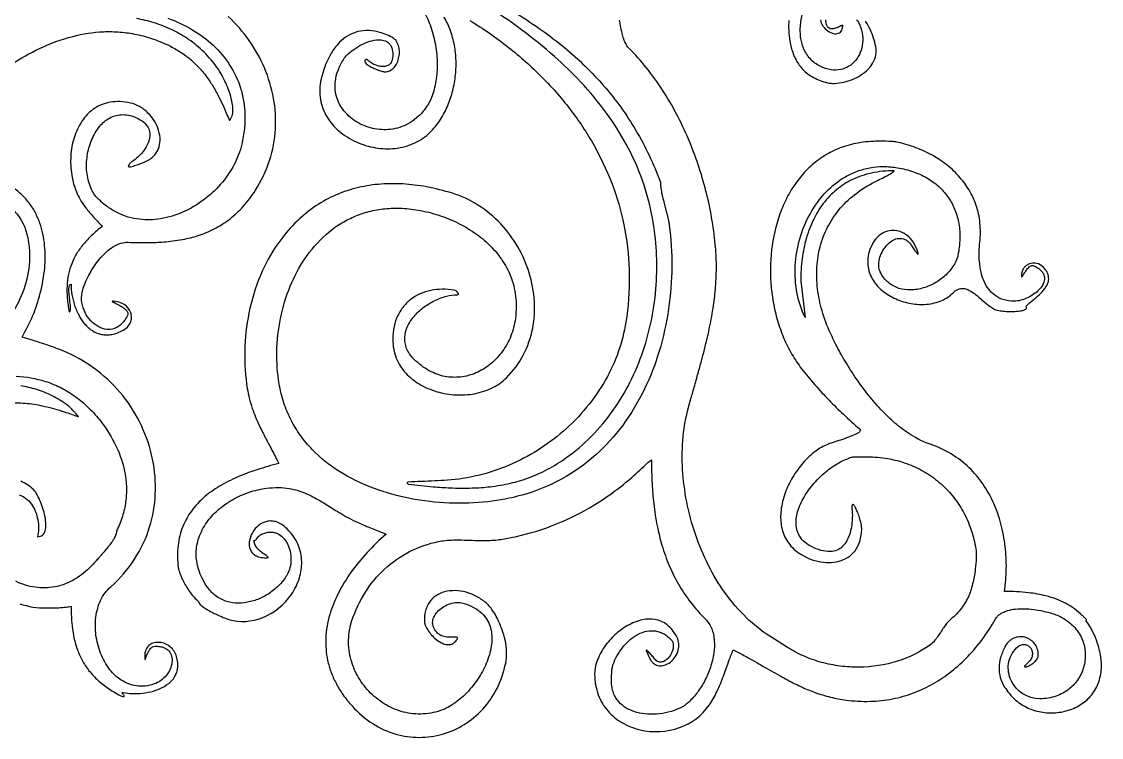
# Model space of a CAD drawing. Header units: metres. Extents: x 423 to 488, y 56 to 176.
# Drawn here: x 455.78 to 488.45, y 56.49 to 78.13 of the extents above; entities that cross this region are included whole.
import ezdxf

# ---------------------------------------------------------------- set-up
doc = ezdxf.new("R2010")
doc.units = ezdxf.units.M

msp = doc.modelspace()

# ---------------------------------------------------------------- linework, layer by layer
for points in [[(467.918209, 78.487494, -0.047403), (468.135723, 78.035462, -0.041466), (468.289083, 77.483203, -0.038933), (468.350706, 76.926061, -0.041976), (468.323898, 76.406724, -0.052873), (468.195758, 75.885636, -0.068476), (468.002774, 75.518104, -0.048068), (467.78637, 75.269525, -0.051611), (467.542907, 75.082402, -0.049036), (467.286571, 74.957258, -0.048577), (467.008244, 74.883486, -0.086421), (466.469214, 74.889088, -0.084404), (465.951145, 75.078913, -0.091802), (465.530845, 75.434883, -0.103305), (465.304708, 75.870194, -0.058609), (465.262875, 76.135923, -0.056106), (465.283372, 76.416096, -0.054519), (465.37168, 76.707702, -0.046288), (465.542163, 77.023141, -0.06218), (465.662703, 77.162756, -0.040677), (465.886142, 77.333705, -0.037825), (466.141456, 77.471913, -0.04399), (466.377525, 77.553465, -0.072852), (466.648605, 77.58046, -0.11377), (466.817875, 77.53311, -0.078546), (466.897112, 77.472108, -0.075019), (466.956902, 77.386229, -0.066015), (466.993684, 77.277633, -0.048723), (467.008756, 77.123327, -0.079359), (466.980953, 76.949259, -0.118312), (466.918445, 76.84783, -0.112205), (466.830008, 76.792447, -0.089687), (466.701649, 76.772112, -0.058156), (466.581741, 76.78876, -0.04651), (466.439571, 76.840187, -0.040885), (466.313693, 76.912556, -0.045507), (466.213414, 76.996072, 0.081003), (466.17507, 76.96839, 0.138212), (466.161391, 76.943887, 0.135425), (466.162282, 76.918236, 0.088685), (466.180224, 76.883845, 0.074983), (466.231463, 76.834818, 0.035774), (466.358238, 76.758455, 0.018931), (466.471619, 76.706077, 0.016832), (466.603012, 76.656433, 0.020157), (466.727838, 76.619553, 0.061821), (466.770098, 76.614308, 0.112927), (466.917057, 76.647928, 0.100872), (467.050984, 76.749923, 0.071618), (467.137953, 76.883867, 0.060579), (467.195801, 77.063301, 0.058833), (467.209585, 77.250925, 0.066771), (467.18028, 77.414244, 0.092129), (467.097202, 77.56828, 0.107609), (466.980153, 77.662554, 0.05349), (466.553907, 77.821425, 0.068274), (466.199178, 77.861881, 0.146994), (465.577633, 77.659507, 0.060787), (465.342611, 77.450026, 0.050547), (465.122764, 77.142314, 0.039719), (464.967254, 76.811953, 0.033453), (464.841817, 76.397182, 0.047768), (464.799697, 76.078322, 0.051058), (464.819595, 75.777978, 0.048447), (464.893622, 75.505204, 0.046916), (465.022019, 75.243147, 0.079413), (465.376741, 74.828648, 0.069826), (465.900025, 74.496893, 0.064755), (466.486973, 74.317718, 0.067656), (467.074273, 74.299008, 0.082031), (467.672808, 74.462696, 0.088921), (468.1432, 74.79008, 0.0486), (468.417663, 75.123798, 0.043506), (468.650737, 75.546216, 0.038218), (468.806465, 75.985276, 0.036439), (468.899495, 76.464873, 0.036445), (468.921911, 76.952998, 0.038216), (468.873825, 77.416563, 0.043504), (468.74657, 77.882323, 0.048568), (468.558082, 78.271801, -0.037849)], [(469.334963, 78.170851, -0.029183), (470.511988, 77.353628, -0.030913), (471.522753, 76.454424, -0.033833), (472.4305, 75.407458, -0.036026), (473.137923, 74.31496, -0.039516), (473.692957, 73.084084, -0.040808), (474.032985, 71.821461, -0.042928), (474.163905, 70.45745, -0.041469), (474.060453, 69.04293, -0.091423), (473.446625, 67.297876, -0.084031), (472.169919, 65.745435, -0.038903), (471.387314, 65.16625, -0.039135), (470.529314, 64.718343, -0.041144), (469.593228, 64.407458, -0.042986), (468.65995, 64.264031, -0.00479), (468.281112, 64.242418, -0.002242), (467.471067, 64.207625, 0.478103), (467.44855, 64.176659, 0.154556), (467.462622, 64.15416, 0.148085), (467.487963, 64.143111, 0.007461), (468.234327, 64.066575, 0.010951), (468.744389, 64.033188, 0.017834), (469.407723, 64.028015, 0.02165), (469.952856, 64.066872, 0.028275), (470.567981, 64.173088, 0.030723), (471.11873, 64.336807, 0.034372), (471.692815, 64.592551, 0.033123), (472.247376, 64.935636, 0.042415), (473.011987, 65.586258, 0.041179), (473.677056, 66.377976, 0.037259), (474.184726, 67.221285, 0.035393), (474.584993, 68.176925, 0.032632), (474.843246, 69.145189, 0.031668), (474.979243, 70.168747, 0.030968), (474.986245, 71.189267, 0.031373), (474.867866, 72.189703, 0.040405), (474.563932, 73.326398, 0.039326), (474.070305, 74.429842, 0.033398), (473.476685, 75.364114, 0.03006), (472.691284, 76.310117, 0.023734), (471.900088, 77.077822, 0.020698), (470.918427, 77.874062, 0.015509), (470.022654, 78.498904, 0.013317)], [(481.044742, 78.18222, -0.088162), (481.109233, 78.095516, -0.069193), (481.211438, 77.79267, -0.071891), (481.224907, 77.485218, -0.070277), (481.1555, 77.201692, -0.074866), (481.016923, 76.9651, -0.083762), (480.808668, 76.780836, -0.087845), (480.562461, 76.681932, -0.0919), (480.271896, 76.675116, -0.0761), (479.938704, 76.782486, -0.091647), (479.644052, 77.004827, -0.088519), (479.439544, 77.327421, -0.06865), (479.350819, 77.672964, -0.058708), (479.352079, 78.089608, -0.051839), (479.442347, 78.486025, -0.052507)], [(455.48213, 76.8503, -0.034489), (456.317773, 77.318811, -0.046262), (457.328799, 77.687385, -0.053451), (458.250333, 77.826968, -0.031118), (458.761108, 77.81742, -0.031592), (459.259106, 77.745173, -0.03279), (459.769235, 77.602457, -0.031336), (460.279515, 77.386114, -0.030317), (460.618754, 77.189954, -0.032038), (460.914228, 76.965831, -0.029635), (461.160306, 76.726146, -0.027848), (461.391173, 76.442761, -0.022164), (461.571195, 76.17015, -0.01861), (461.75841, 75.829151, -0.012244), (461.893719, 75.542027, -0.008849), (462.064002, 75.137245, 0.066632), (462.111097, 75.198897, 0.05719), (462.146672, 75.281878, 0.042576), (462.164039, 75.365131, 0.033477), (462.169832, 75.473062, 0.043113), (462.150652, 75.665237, 0.030065), (462.083336, 75.933608, 0.019809), (462.003177, 76.156322, 0.01786), (461.89594, 76.395932, 0.016717), (461.786202, 76.601691, 0.02422), (461.699071, 76.737085, 0.042864), (461.296579, 77.209233, 0.044052), (460.831379, 77.594078, 0.039188), (460.349181, 77.873225, 0.035959), (459.784212, 78.095312, 0.028792), (459.250066, 78.228909, 0.024916)], [(460.201041, 78.237786, -0.047989), (460.960803, 77.877945, -0.053026), (461.569449, 77.420814, -0.062336), (462.080897, 76.808837, -0.066405), (462.399297, 76.130798, -0.03521), (462.493234, 75.74021, -0.034042), (462.533707, 75.326705, -0.033532), (462.517398, 74.892326, -0.030842), (462.439211, 74.426319, -0.064847), (462.209905, 73.812294, -0.058231), (461.796144, 73.211702, -0.053481), (461.271591, 72.728533, -0.054775), (460.670034, 72.377644, -0.063215), (459.979929, 72.169942, -0.071424), (459.341552, 72.154948, -0.041102), (459.00505, 72.223609, -0.041711), (458.68913, 72.344986, -0.043221), (458.381492, 72.527964, -0.040631), (458.091366, 72.774414, -0.097567), (457.870515, 73.103634, -0.076739), (457.749583, 73.591081, -0.059846), (457.763851, 74.073888, -0.059393), (457.8926, 74.543223, -0.074271), (458.146427, 74.971851, -0.097093), (458.440407, 75.216614, -0.062524), (458.635799, 75.293713, -0.063486), (458.841103, 75.319332, -0.062818), (459.062953, 75.290749, -0.05256), (459.312993, 75.197026, -0.079584), (459.518021, 75.049886, -0.104825), (459.623602, 74.888945, -0.094182), (459.654989, 74.720199, -0.077848), (459.622143, 74.515745, -0.054015), (459.543752, 74.341425, -0.04468), (459.409648, 74.153512, -0.038838), (459.254066, 73.998355, -0.041518), (459.08715, 73.878332, 0.057295), (459.009976, 73.781107, 0.284523), (459.00992, 73.754176, 0.254496), (459.030037, 73.742656, 0.063092), (459.117726, 73.751841, 0.027), (459.203723, 73.776978, 0.008622), (459.466565, 73.874594, 0.044311), (459.630363, 73.956035, 0.05176), (459.754798, 74.051301, 0.053257), (459.849712, 74.162274, 0.054813), (459.9167, 74.287373, 0.093664), (459.966719, 74.54019, 0.077841), (459.921473, 74.846132, 0.062295), (459.797305, 75.119306, 0.058966), (459.600811, 75.367911, 0.065929), (459.340804, 75.566591, 0.075681), (459.074639, 75.669748, 0.044173), (458.751405, 75.712132, 0.051027), (458.469513, 75.695233, 0.052038), (458.214968, 75.62593, 0.0531), (457.985139, 75.507472, 0.090349), (457.644726, 75.182487, 0.074974), (457.384137, 74.680356, 0.059642), (457.270306, 74.146022, 0.056014), (457.282608, 73.564695, 0.061465), (457.433611, 72.98742, 0.070723), (457.691527, 72.536785, 0.017265), (457.919259, 72.263969, 0.013827), (458.224204, 71.941674, 0.026078), (457.892087, 71.662199, 0.031802), (457.647957, 71.403035, 0.037839), (457.438624, 71.107515, 0.041384), (457.292188, 70.810422, 0.042077), (457.196575, 70.491326, 0.039221), (457.150748, 70.13699, 0.033875), (457.156978, 69.781216, 0.028048), (457.217485, 69.355896, 0.202088), (457.234358, 69.364799, 0.111619), (457.249398, 69.394843, 0.044804), (457.254456, 69.427803, 0.023756), (457.255411, 69.490598, 0.016447), (457.251449, 69.551293, 0.004423), (457.227321, 69.776094, -0.012263), (457.209269, 69.973399, -0.028235), (457.208385, 70.059503, -0.034776), (457.215415, 70.119986, -0.061921), (457.22584, 70.15265, -0.126534), (457.247631, 70.179359, -0.160028), (457.273771, 70.187946, 0.041043), (457.299266, 69.877874, 0.038712), (457.378128, 69.557653, 0.043971), (457.514997, 69.239912, 0.051908), (457.680203, 68.997574, 0.072002), (457.918064, 68.786852, 0.085669), (458.163502, 68.680091, 0.048477), (458.311094, 68.658917, 0.046019), (458.467956, 68.666194, 0.043828), (458.630954, 68.703659, 0.037547), (458.811531, 68.777589, 0.078248), (458.97713, 68.895768, 0.097725), (459.069417, 69.030673, 0.094973), (459.101154, 69.175481, 0.091114), (459.077262, 69.328036, 0.165859), (458.881869, 69.576804, 0.145072), (458.537304, 69.678927, 0.036994), (458.525188, 69.678029, 0.110607), (458.521356, 69.676551, 0.290676), (458.520235, 69.674017, 0.154654), (458.522401, 69.669603, 0.065112), (458.530762, 69.662873, 0.017261), (458.565895, 69.643074), (458.64864, 69.601508, -0.005024), (458.708155, 69.570767, -0.006813), (458.751489, 69.547069, -0.029609), (458.875977, 69.466701, -0.050296), (458.940912, 69.40824, -0.048696), (458.973461, 69.364522, -0.067168), (458.989193, 69.328182, -0.093124), (458.992984, 69.285563, -0.091916), (458.980993, 69.243916, -0.043509), (458.879783, 69.079065, -0.05384), (458.773677, 68.964055, -0.058548), (458.6548, 68.882534, -0.063667), (458.530525, 68.836185, -0.112797), (458.292402, 68.834953, -0.093683), (458.030057, 68.947822, -0.075634), (457.820071, 69.141141, -0.071316), (457.666273, 69.40164, -0.08161), (457.593301, 69.716019, -0.086091), (457.625858, 70.02045, -0.029548), (457.695735, 70.219649, -0.02298), (457.811899, 70.464861, -0.023896), (457.963178, 70.719451, -0.025673), (458.12676, 70.941345, -0.035028), (458.340792, 71.168062, -0.044694), (458.534751, 71.31699, -0.067497), (458.782652, 71.430892, -0.08417), (459.000183, 71.458881, 0.013724), (459.65267, 71.450703, 0.018361), (460.139811, 71.475877, 0.0272), (460.711492, 71.558036, 0.032708), (461.175483, 71.682718, 0.041047), (461.66311, 71.894632, 0.043167), (462.086548, 72.17102, 0.044904), (462.483875, 72.544386, 0.040022), (462.85235, 73.032395, 0.063158), (463.278356, 73.935928, 0.064741), (463.457772, 74.89397, 0.058854), (463.401073, 75.811053, 0.056084), (463.124173, 76.734347, 0.052479), (462.663973, 77.560408, 0.051496), (462.0315, 78.287313, 0.05332)], [(470.772284, 78.365548, -0.016426), (471.532489, 77.862577, -0.018062), (472.190704, 77.358581, -0.020191), (472.830487, 76.786061, -0.021322), (473.389314, 76.195518, -0.022594), (473.908287, 75.540448, -0.022694), (474.363886, 74.844191, -0.02269), (474.763161, 74.093238, -0.021654), (475.110196, 73.272429, 0.026866), (475.117479, 73.136987, 0.020291), (475.143956, 72.959416, 0.011184), (475.171358, 72.831454, 0.007046), (475.222225, 72.630074), (475.305788, 72.317282), (475.310491, 72.299081, -0.011799), (475.352597, 72.112071, -0.017043), (475.374239, 71.981118, -0.034433), (475.451179, 70.718557, -0.034172), (475.354037, 69.447718, -0.03683), (475.068962, 68.16224, -0.039657), (474.625377, 67.022409, -0.046524), (473.955022, 65.912628, -0.050795), (473.155824, 65.033606, -0.058042), (472.112138, 64.295624, -0.057335), (470.912942, 63.809723, -0.040746), (469.889432, 63.613965, -0.0365), (468.727237, 63.573779, -0.037849), (467.52757, 63.711217, -0.040985), (466.453074, 64.010503, -0.051701), (465.372598, 64.541636, -0.06055), (464.573199, 65.189594, -0.036069), (464.214312, 65.618639, -0.037344), (463.931979, 66.079309, -0.039509), (463.711856, 66.605512, -0.038037), (463.570361, 67.180753, -0.046386), (463.499784, 68.153307, -0.04479), (463.610412, 69.156944, -0.046998), (463.905614, 70.134636, -0.051582), (464.34394, 70.955953, -0.062769), (464.990385, 71.694975, -0.069977), (465.72437, 72.183256, -0.038855), (466.169179, 72.355589, -0.038242), (466.642618, 72.459228, -0.03829), (467.152119, 72.491123, -0.035213), (467.705125, 72.444326, -0.035644), (468.325477, 72.301639, -0.035989), (468.913446, 72.074072, -0.040024), (469.481683, 71.747789, -0.04419), (469.939729, 71.370085, -0.053336), (470.340883, 70.880399, -0.058417), (470.599205, 70.363006, -0.065654), (470.733049, 69.750833, -0.061569), (470.707106, 69.083478, -0.060686), (470.555814, 68.563345, -0.062666), (470.290805, 68.11048, -0.062465), (469.93593, 67.751316, -0.066081), (469.525068, 67.508001, -0.072558), (469.055088, 67.384066, -0.075457), (468.587848, 67.401669, -0.079532), (468.113777, 67.573117, -0.070027), (467.657096, 67.917108, -0.04565), (467.516331, 68.086224, -0.053833), (467.427564, 68.250516, -0.055256), (467.379966, 68.417679, -0.056032), (467.370533, 68.588834, -0.091253), (467.443424, 68.888129, -0.071512), (467.652775, 69.21934, -0.052373), (467.919973, 69.473142, -0.047889), (468.261433, 69.686905, -0.051414), (468.636972, 69.828643, -0.06463), (468.954116, 69.869809, 0.117251), (468.983616, 69.876823, 0.225729), (468.993626, 69.889724, 0.141591), (468.992547, 69.906199, 0.071817), (468.977448, 69.934498, 0.085341), (468.923286, 69.986704, 0.108409), (468.868065, 70.008809, 0.044021), (468.498774, 70.037231, 0.048071), (468.16142, 70.000913, 0.052563), (467.839488, 69.898379, 0.056685), (467.568519, 69.740843, 0.061159), (467.33533, 69.518306, 0.060467), (467.160564, 69.243114, 0.059437), (467.049719, 68.915545, 0.051936), (467.008756, 68.522241, 0.046364), (467.036193, 68.226983, 0.048853), (467.114782, 67.956689, 0.045928), (467.23538, 67.720661, 0.044076), (467.402993, 67.501206, 0.073738), (467.802215, 67.176228, 0.063884), (468.346777, 66.940558, 0.057059), (468.918405, 66.844291, 0.058606), (469.481719, 66.880522, 0.070068), (470.038116, 67.065656, 0.081247), (470.449428, 67.361324, 0.074802), (470.955925, 68.04721, 0.07394), (471.242842, 68.860553, 0.063841), (471.29486, 69.672042, 0.059321), (471.136558, 70.532217, 0.056356), (470.788572, 71.326135, 0.057016), (470.277136, 72.013626, 0.063265), (469.586756, 72.584502, 0.066385), (468.811136, 72.94209, 0.028635), (468.027677, 73.135612, 0.031954), (467.309646, 73.222937, 0.036856), (466.561911, 73.210567, 0.0403), (465.887754, 73.094304, 0.04462), (465.216673, 72.856529, 0.045257), (464.607536, 72.50764, 0.045664), (464.045648, 72.032574, 0.04176), (463.531069, 71.414399, 0.053823), (463.004111, 70.457064, 0.049254), (462.654554, 69.315785, 0.044325), (462.528599, 68.177382, 0.044345), (462.60528, 67.035123, 0.023078), (462.664892, 66.743758, 0.021086), (462.758, 66.431887, 0.015652), (462.855947, 66.174474, 0.012785), (462.993567, 65.866687, 0.006919), (463.093144, 65.665637, 0.00397), (463.274239, 65.319178, -0.00182), (463.482871, 64.924186, -0.004665), (463.562274, 64.769016, 0.016454), (462.900415, 64.58021, 0.020921), (462.392321, 64.393228, 0.031915), (461.804246, 64.103133, 0.039984), (461.372611, 63.806565, 0.05558), (460.956175, 63.38377, 0.062527), (460.683885, 62.931458, 0.034315), (460.584465, 62.65773, 0.032963), (460.520121, 62.361496, 0.032075), (460.493445, 62.044118, 0.02885), (460.50688, 61.690335, 0.038413), (460.528592, 61.56567, 0.028599), (460.579823, 61.403728, 0.021747), (460.643371, 61.256337, 0.019288), (460.728391, 61.096605, 0.038364), (460.941714, 60.787708, 0.053796), (461.131884, 60.598739, 0.166667), (461.150742, 60.543738, 0.064992), (461.254274, 60.441235, 0.026879), (461.359952, 60.369424, 0.017158), (461.534683, 60.271962, 0.010349), (461.68046, 60.200862, 0.009455), (461.842971, 60.12942, 0.009071), (461.984142, 60.073505, 0.020174), (462.048999, 60.052109, 0.166502), (463.060133, 60.104408, 0.14829), (463.941948, 60.811808, 0.073865), (464.182935, 61.307126, 0.082265), (464.252625, 61.797427, 0.047405), (464.221422, 62.06129, 0.047962), (464.14173, 62.311537, 0.04962), (464.006633, 62.5569, 0.045766), (463.812477, 62.79027, 0.051224), (463.64659, 62.925252, 0.064262), (463.493027, 62.999874, 0.066802), (463.342599, 63.028895, 0.069476), (463.195731, 63.01689, 0.111352), (462.959192, 62.904932, 0.095791), (462.760169, 62.676143, 0.097281), (462.664348, 62.397284, 0.128448), (462.690926, 62.173988, 0.085621), (462.754225, 62.069529, 0.082862), (462.85153, 61.989247, 0.07557), (462.983168, 61.937638, 0.055752), (463.17314, 61.916389, 0.031822), (463.220217, 61.919389, 0.110852), (463.233091, 61.924059, 0.320944), (463.236263, 61.931981, 0.141857), (463.227357, 61.947458, 0.032388), (463.213873, 61.958864, 0.011633), (463.173722, 61.98717), (463.103663, 62.03434), (463.089965, 62.043779, -0.028756), (462.974715, 62.135063, -0.040844), (462.903213, 62.210026, -0.077284), (462.831348, 62.333846, -0.093172), (462.809351, 62.450869, 0.069308), (462.811337, 62.436609, 0.17349), (462.814765, 62.431811, 0.199327), (462.819814, 62.430717, 0.094542), (462.829674, 62.434525, 0.055107), (462.843475, 62.445398, 0.018169), (462.879976, 62.484025), (462.939704, 62.551866), (462.944256, 62.556871, -0.026535), (462.984365, 62.595356, -0.055023), (463.006514, 62.610566, -0.043794), (463.136634, 62.666237, -0.05181), (463.253646, 62.691571, -0.054087), (463.365251, 62.691752, -0.056244), (463.470043, 62.668449, -0.096634), (463.638646, 62.571048, -0.079333), (463.790244, 62.389574, -0.061988), (463.882678, 62.179085, -0.057084), (463.926344, 61.93344, -0.061844), (463.910472, 61.676327, -0.069729), (463.83757, 61.459547, -0.060986), (463.650676, 61.177662, -0.053593), (463.370998, 60.913741, -0.050028), (463.046454, 60.715044, -0.051947), (462.701576, 60.590874, -0.061844), (462.320972, 60.545652, -0.071073), (461.990663, 60.59462, -0.086294), (461.665688, 60.756134, -0.082166), (461.399618, 61.028654, -0.035481), (461.239995, 61.295839, -0.039659), (461.13453, 61.553641, -0.040652), (461.074942, 61.810701, -0.042292), (461.059227, 62.06389, -0.077882), (461.141942, 62.523673, -0.070355), (461.377696, 62.983312, -0.057607), (461.707252, 63.351945, -0.051697), (462.154466, 63.673192, -0.049121), (462.657979, 63.898926, -0.049775), (463.188979, 64.019802, -0.033058), (463.553693, 64.041075, -0.038143), (463.869316, 64.014476, -0.034926), (464.141029, 63.950812, -0.031471), (464.430505, 63.840894, -0.019217), (464.63717, 63.737407, -0.011961), (464.958125, 63.550818), (465.236089, 63.378268, 0.002815), (465.409846, 63.271946, 0.003855), (465.537754, 63.196005, 0.018533), (465.795487, 63.058198, 0.013533), (466.159755, 62.892507, 0.003306), (466.287895, 62.839353, 0.002185), (466.482597, 62.761083), (466.803413, 62.633643, 0.026873), (466.219856, 62.064422, 0.030121), (465.760267, 61.500576, 0.038762), (465.347665, 60.821783, 0.046076), (465.101755, 60.199969, 0.059465), (464.981591, 59.481516, 0.065002), (465.036803, 58.816967, 0.034784), (465.137942, 58.468207, 0.033256), (465.292202, 58.121175, 0.032238), (465.499857, 57.781889, 0.029073), (465.774339, 57.436714, 0.067424), (466.403014, 56.90047, 0.073137), (467.097388, 56.585739, 0.070075), (467.806614, 56.486065, 0.069918), (468.517392, 56.586162, 0.068862), (469.171235, 56.875819, 0.0681), (469.728657, 57.336367, 0.070614), (470.162153, 57.965551, 0.066323), (470.425489, 58.73474, 0.056277), (470.4528, 59.055426, 0.047762), (470.406342, 59.431458, 0.033264), (470.316049, 59.739791, 0.028074), (470.165224, 60.089183, 0.024836), (470.053351, 60.287639, 0.033983), (469.955085, 60.422156, 0.06434), (469.713133, 60.644614, 0.058735), (469.396975, 60.81635, 0.057043), (469.057195, 60.909038, 0.0633), (468.739683, 60.917269, 0.081371), (468.421707, 60.831693, 0.095509), (468.192113, 60.669262, 0.053412), (468.096873, 60.546016, 0.050242), (468.024755, 60.39702, 0.047498), (467.979966, 60.225526, 0.040156), (467.963166, 60.016678, 0.08686), (467.983148, 59.902524, 0.054042), (468.064554, 59.73594, 0.040469), (468.174633, 59.589144, 0.039338), (468.310416, 59.458046, 0.050898), (468.477039, 59.347084, 0.070538), (468.613302, 59.298122, 0.051509), (468.691838, 59.290149, 0.060327), (468.758802, 59.298376, 0.069757), (468.825536, 59.32519, 0.066111), (468.885763, 59.371295, 0.018633), (468.938053, 59.427634, 0.03955), (468.959467, 59.456893, 0.095574), (468.970578, 59.486218, 0.211881), (468.967012, 59.500424, 0.147667), (468.955323, 59.508664, 0.060231), (468.921575, 59.515522, 0.019169), (468.898266, 59.516498, 0.007218), (468.836332, 59.515822, -0.017651), (468.683018, 59.517347, -0.032093), (468.599136, 59.526561, -0.06925), (468.459582, 59.571549, -0.084013), (468.360837, 59.641712, -0.047934), (468.285379, 59.733213, -0.057534), (468.239802, 59.821001, -0.059519), (468.217565, 59.909927, -0.060475), (468.217084, 60.000152, -0.097715), (468.266814, 60.155246, -0.075996), (468.394203, 60.320476, -0.058066), (468.554835, 60.441654, -0.055396), (468.747391, 60.527556, -0.065171), (468.960368, 60.566043, -0.081913), (469.131846, 60.546264, -0.047418), (469.433842, 60.428065, -0.058324), (469.654011, 60.282445, -0.061555), (469.819924, 60.103268, -0.063038), (469.933871, 59.893751, -0.054566), (469.992062, 59.677775, -0.047739), (470.007063, 59.422729, -0.038166), (469.97988, 59.183096, -0.032835), (469.909224, 58.911924, -0.051919), (469.687826, 58.421803, -0.04718), (469.343, 57.941152, -0.024401), (469.144596, 57.734651, -0.026833), (468.945889, 57.566278, -0.031985), (468.722385, 57.418132, -0.038327), (468.520295, 57.321808, -0.077439), (467.930708, 57.193922, -0.077857), (467.333395, 57.251664, -0.068186), (466.810504, 57.465338, -0.064664), (466.337726, 57.827171, -0.063509), (465.972846, 58.295805, -0.065525), (465.746577, 58.825291, -0.073944), (465.670405, 59.429696, -0.074819), (465.773232, 60.02299, -0.061448), (466.179631, 60.877984, -0.064381), (466.758484, 61.572183, -0.068622), (467.517172, 62.102607, -0.068339), (468.394506, 62.409647, -0.024731), (468.589107, 62.439204, -0.018904), (468.846018, 62.455533, -0.009517), (469.012242, 62.456636, -0.00509), (469.322924, 62.44962, 0.003127), (469.660924, 62.44066, 0.007271), (469.806348, 62.439829, 0.015939), (470.074358, 62.450745, 0.020921), (470.277415, 62.47408, 0.041388), (471.514575, 62.775497, 0.041311), (472.687452, 63.277316, 0.03848), (473.730898, 63.937014, 0.036189), (474.723573, 64.795527), (474.834921, 64.875061, 0.012943), (474.853569, 64.154749, 0.015517), (474.90328, 63.555758, 0.020511), (475.008739, 62.880158, 0.023308), (475.15323, 62.295975, 0.028215), (475.376582, 61.675431, 0.030118), (475.652079, 61.122339, 0.033203), (476.020834, 60.570074, 0.032584), (476.467136, 60.061479, -0.052097), (476.575323, 59.928048, -0.049149), (476.659216, 59.766501, -0.041377), (476.709737, 59.602045, -0.036176), (476.737775, 59.407356, -0.054686), (476.723664, 59.041543, -0.044207), (476.61781, 58.601709, -0.037506), (476.450484, 58.205401, -0.039174), (476.234203, 57.854839, -0.049252), (475.95635, 57.544063, -0.069913), (475.713914, 57.377046, -0.047192), (475.427801, 57.266292, -0.041142), (475.082585, 57.198904, -0.043161), (474.717903, 57.190049, -0.048735), (474.398764, 57.241351, -0.066201), (474.074765, 57.374149, -0.080441), (473.85054, 57.556114, -0.047674), (473.75577, 57.685209, -0.047037), (473.686054, 57.83178, -0.046555), (473.642079, 57.999153, -0.040995), (473.626001, 58.194923, -0.01942), (473.638267, 58.510608, -0.050199), (473.659952, 58.631154, -0.04743), (473.761645, 58.89096, -0.042556), (473.924884, 59.155461, -0.044966), (474.137602, 59.394178, -0.05121), (474.361121, 59.564352, -0.069162), (474.63792, 59.684752, -0.083238), (474.88785, 59.711367, -0.048399), (475.025371, 59.689635, -0.04709), (475.159895, 59.640902, -0.045941), (475.291161, 59.563374, -0.040045), (475.424258, 59.450045, -0.126329), (475.481168, 59.353815, -0.098486), (475.493468, 59.211825, -0.065479), (475.461029, 59.079671, -0.058076), (475.389228, 58.944243, -0.066257), (475.285925, 58.830156, -0.090506), (475.187896, 58.773753, -0.064961), (475.128632, 58.761006, -0.072924), (475.074681, 58.764435, -0.07798), (475.020186, 58.78524, -0.066359), (474.965827, 58.826811, -0.01378), (474.929112, 58.865608, -0.005326), (474.83804, 58.969522, 0.005131), (474.749095, 59.071091, 0.016709), (474.720438, 59.101066, 0.028976), (474.695285, 59.122973, 0.090411), (474.685724, 59.127929, 0.379071), (474.67963, 59.125158, 0.152112), (474.67788, 59.110335, 0.056397), (474.691724, 59.065117, 0.013468), (474.775229, 58.886219, 0.051616), (474.8392, 58.785706, 0.063376), (474.908667, 58.717767, 0.066093), (474.986366, 58.673721, 0.067434), (475.07122, 58.652141, 0.10926), (475.230747, 58.668675, 0.086305), (475.408803, 58.764363, 0.161738), (475.648036, 59.125718, 0.183971), (475.609801, 59.507659, 0.050483), (475.467542, 59.732299, 0.06076), (475.310931, 59.888477, 0.062275), (475.135127, 59.993443, 0.062157), (474.938533, 60.052047, 0.097359), (474.567478, 60.041452, 0.073831), (474.112934, 59.865125, 0.056353), (473.732609, 59.587806, 0.054584), (473.412563, 59.222253, 0.066456), (473.183081, 58.778583, 0.08637), (473.116982, 58.39879, 0.043071), (473.14549, 58.068471, 0.04658), (473.22589, 57.772528, 0.04539), (473.351088, 57.512741, 0.045335), (473.521285, 57.279511, 0.080445), (473.937032, 56.936913, 0.073502), (474.483569, 56.717381, 0.144758), (475.68692, 56.78038, 0.156316), (476.578333, 57.457962, 0.020598), (476.700295, 57.648434, 0.019029), (476.81557, 57.864401, 0.013296), (476.896174, 58.042191, 0.010169), (476.99054, 58.279334, 0.002526), (477.02124, 58.362574, 0.001655), (477.067032, 58.490007), (477.142784, 58.702831, -0.006813), (477.238737, 58.958304, -0.009725), (477.311843, 59.134965, -0.009608), (477.632457, 58.966881, -0.00587), (478.14844, 58.675668, 0.002606), (478.730372, 58.342207, 0.007043), (478.948029, 58.223002, 0.015712), (479.403925, 57.999653, 0.019537), (479.782352, 57.846282, 0.026194), (480.255256, 57.703299, 0.027178), (480.723149, 57.614821, 0.039684), (481.449047, 57.576149, 0.042), (482.131863, 57.651601, 0.040992), (482.765239, 57.830952, 0.040337), (483.370871, 58.114973, 0.037214), (483.907046, 58.476725, 0.03493), (484.41688, 58.940162, 0.031649), (484.850541, 59.4551, 0.029384), (485.246597, 60.062394, -0.059845), (485.309848, 60.147577, -0.054457), (485.398688, 60.222978, -0.043012), (485.494277, 60.276317, -0.035439), (485.618905, 60.322113, -0.047894), (485.852861, 60.366038, -0.03479), (486.180146, 60.372689, -0.024002), (486.463586, 60.345045, -0.022403), (486.763182, 60.287421, -0.022722), (487.031211, 60.210275, -0.034504), (487.200875, 60.139607, -0.081858), (487.605824, 59.846209, -0.091545), (487.857935, 59.476004, -0.083984), (487.959324, 59.075099, -0.081757), (487.924112, 58.651925, -0.080551), (487.756257, 58.262453, -0.081496), (487.476574, 57.950125, -0.08873), (487.079903, 57.73298, -0.081143), (486.592493, 57.653357, -0.291038), (485.71983, 58.208062, -0.070447), (485.642658, 58.459965, -0.074225), (485.640548, 58.710142, -0.082974), (485.720781, 58.964715, -0.078791), (485.885848, 59.191995, -0.092179), (486.010086, 59.277275, -0.121061), (486.123727, 59.297576, -0.113795), (486.223415, 59.267742, -0.106143), (486.306489, 59.193562, -0.099537), (486.354207, 59.090058, -0.094741), (486.359546, 58.970544, -0.099641), (486.314219, 58.843577, -0.081936), (486.20831, 58.719115, 0.022097), (486.155585, 58.674232, 0.047359), (486.134082, 58.650046, 0.128286), (486.125559, 58.628512, 0.314475), (486.130344, 58.619489, 0.134674), (486.143386, 58.616762, 0.049777), (486.17842, 58.622458, 0.027377), (486.213155, 58.633791, 0.019734), (486.259634, 58.653968, 0.038369), (486.363679, 58.714335, 0.042917), (486.446773, 58.782667, 0.079049), (486.522424, 58.884482, 0.120898), (486.542354, 58.965699, 0.080489), (486.509582, 59.16796, 0.089088), (486.420868, 59.330748, 0.082291), (486.293127, 59.445045, 0.081354), (486.13368, 59.513087, 0.081873), (485.96096, 59.526519, 0.08363), (485.796693, 59.484113, 0.090799), (485.645364, 59.380446, 0.081539), (485.525813, 59.215221, 0.0472), (485.399916, 58.889972, 0.0581), (485.355027, 58.609887, 0.078317), (485.391181, 58.292627, 0.079723), (485.521658, 58.007294, 0.02105), (485.659205, 57.818684, 0.028309), (485.774847, 57.689149, 0.073715), (486.131263, 57.424758, 0.070355), (486.567735, 57.265139, 0.063731), (487.011281, 57.228318, 0.064268), (487.446088, 57.30422, 0.070806), (487.852566, 57.496855, 0.077236), (488.157902, 57.774594, 0.088568), (488.372697, 58.166048, 0.081474), (488.451174, 58.644465, 0.082284), (488.337819, 59.328606, 0.073093), (487.981763, 60.022109, 0.075995), (487.992317, 60.023722, 0.151399), (487.996804, 60.026817, 0.16165), (487.998476, 60.031457, 0.094867), (487.997128, 60.039609, 0.069625), (487.989957, 60.052987, 0.028583), (487.966567, 60.08143, 0.011197), (487.948593, 60.100049, 0.006388), (487.915966, 60.131552), (487.876064, 60.169231), (487.87121, 60.173955, 0.039607), (487.639111, 60.371932, 0.037064), (487.361754, 60.543113, 0.030277), (487.091426, 60.663292, 0.026731), (486.771813, 60.763683, 0.03594), (486.241487, 60.859663, 0.026805), (485.520339, 60.898352, 0.031655), (485.573995, 61.584822, 0.032366), (485.540339, 62.257465, 0.036123), (485.409569, 62.948912, 0.039414), (485.195699, 63.557539, 0.046554), (484.860417, 64.157301, 0.050398), (484.44968, 64.641499, 0.056558), (483.906877, 65.057226, 0.054766), (483.265545, 65.352267, -0.050391), (482.821835, 65.551719, -0.03951), (482.311004, 65.90279, -0.028123), (481.897591, 66.278255, -0.023362), (481.449123, 66.778861, -0.018174), (481.085993, 67.259062, -0.016943), (480.733592, 67.8002, -0.015442), (480.445138, 68.312908, -0.017297), (480.218103, 68.78653, -0.037082), (479.974419, 69.4792, -0.041099), (479.85447, 70.130967, -0.045929), (479.849101, 70.797401, -0.049981), (479.960964, 71.39976, -0.05423), (480.201251, 71.981263, -0.054205), (480.561089, 72.497756, -0.053519), (481.045443, 72.946317, -0.047716), (481.678349, 73.329803, 0.003253), (481.876685, 73.427058, 0.009869), (481.941209, 73.460826, 0.022398), (482.077715, 73.543896, 0.026939), (482.18388, 73.623823, 0.052307), (481.490009, 73.551035, 0.060325), (480.917104, 73.355095, 0.059815), (480.439968, 73.049581, 0.058048), (480.0354, 72.628847, 0.049734), (479.744884, 72.155492, 0.043691), (479.520083, 71.564977, 0.036609), (479.397037, 70.96791, 0.032525), (479.352463, 70.283387), (479.490322, 69.180512, -0.068458), (479.244258, 69.90612, -0.061741), (479.187503, 70.753032, -0.055623), (479.324721, 71.564361, -0.056413), (479.634236, 72.314395, -0.064244), (480.127111, 72.98699, -0.072726), (480.707475, 73.441977, -0.042012), (481.06609, 73.608933, -0.042818), (481.440582, 73.71103, -0.044544), (481.849541, 73.748573, -0.041941), (482.284172, 73.713153, -0.042097), (482.76675, 73.590294, -0.047432), (483.16899, 73.40668, -0.051446), (483.521154, 73.152158, -0.054443), (483.796089, 72.847028, -0.055275), (483.999471, 72.486964, -0.052831), (484.126543, 72.073498, -0.04954), (484.168241, 71.62934, -0.043643), (484.12143, 71.125391, -0.084728), (484.002814, 70.799334, -0.071805), (483.751877, 70.476888, -0.059615), (483.437887, 70.239666, -0.0588), (483.07208, 70.080473, -0.068276), (482.667775, 70.016612, -0.081185), (482.326338, 70.065319, -0.049267), (482.154503, 70.138409, -0.050752), (482.005081, 70.241082, -0.05279), (481.871466, 70.38114, -0.04822), (481.75895, 70.5606, -0.101572), (481.714296, 70.727654, -0.076427), (481.735727, 70.95544, -0.057845), (481.813923, 71.161979, -0.05658), (481.939621, 71.349499, -0.070917), (482.11304, 71.503335, -0.094495), (482.274202, 71.57064, -0.062701), (482.36958, 71.578472, -0.065124), (482.460365, 71.562573, -0.065528), (482.550719, 71.520664, -0.055112), (482.643038, 71.446726, -0.042335), (482.65548, 71.431978, -0.007562), (482.716464, 71.343035, 0.001835), (482.796671, 71.223136, 0.005818), (482.822544, 71.185712, 0.023104), (482.884472, 71.106365, 0.121597), (482.900261, 71.095097, 0.382788), (482.906472, 71.097387, 0.147498), (482.909415, 71.112412, 0.039481), (482.905198, 71.135806, 0.016119), (482.888597, 71.191534, 0.065905), (482.752593, 71.470679, 0.078548), (482.576258, 71.663115, 0.082577), (482.365344, 71.780395, 0.088607), (482.1433, 71.817584, 0.089758), (481.92185, 71.775031, 0.084571), (481.716464, 71.65258, 0.080472), (481.548191, 71.45435, 0.066333), (481.422489, 71.165743, 0.052402), (481.381065, 70.929514, 0.056418), (481.39083, 70.70687, 0.052812), (481.444907, 70.505277, 0.049945), (481.544319, 70.308307, 0.080382), (481.817672, 70.001399, 0.067229), (482.236177, 69.745682, 0.060441), (482.699278, 69.605722, 0.063854), (483.156929, 69.585011, 0.081325), (483.623591, 69.70149, 0.094909), (483.965446, 69.933436, -0.045737), (484.047017, 70.001309, -0.057036), (484.122241, 70.041299, -0.05975), (484.198494, 70.061203, -0.059107), (484.27814, 70.062628, -0.081739), (484.40532, 70.028344, -0.050336), (484.589431, 69.921208, -0.011586), (484.653445, 69.872467, -0.007778), (484.745915, 69.796226), (484.903686, 69.660239, 0.021545), (485.104619, 69.503379, 0.039045), (485.225268, 69.43078, 0.064332), (485.299335, 69.404982, 0.027556), (485.479729, 69.377428, 0.018137), (485.656551, 69.366769, 0.017919), (485.835832, 69.368901, 0.027), (486.026781, 69.388391, 0.053524), (486.120483, 69.413584, 0.065507), (486.165527, 69.438216, 0.130592), (486.181923, 69.458498, 0.190952), (486.183018, 69.484085, 0.113178), (486.16059, 69.519858, -0.014454), (486.203256, 69.560126, -0.008335), (486.280338, 69.626503), (486.42638, 69.746689, 0.018707), (486.612777, 69.914043, 0.031264), (486.713826, 70.024874, 0.065961), (486.822575, 70.204247, 0.093681), (486.855885, 70.348805, 0.059628), (486.848893, 70.436615, 0.055827), (486.820194, 70.526172, 0.050861), (486.769214, 70.614535, 0.040141), (486.685515, 70.712871, 0.143789), (486.491034, 70.819061, 0.144443), (486.270996, 70.803026, 0.071387), (486.175593, 70.750637, 0.074205), (486.102077, 70.676018, 0.081591), (486.051534, 70.57577, 0.076188), (486.033335, 70.457028, 0.046086), (486.036527, 70.422472, 0.207007), (486.041016, 70.415803, 0.307799), (486.047086, 70.415967, 0.076266), (486.063148, 70.431747, 0.019134), (486.0733, 70.446468, 0.007148), (486.098361, 70.487233), (486.131664, 70.54267), (486.145288, 70.564635, -0.030865), (486.217429, 70.664197, -0.052783), (486.268807, 70.714677, -0.050671), (486.308487, 70.740103, -0.066072), (486.342661, 70.752063, -0.08614), (486.382488, 70.753372, -0.081337), (486.422755, 70.740857, -0.040497), (486.55372, 70.661532, -0.054616), (486.638081, 70.585323, -0.064885), (486.696606, 70.499301, -0.074768), (486.724924, 70.413438, -0.127135), (486.711821, 70.25708, -0.090225), (486.603502, 70.066343, -0.056862), (486.451693, 69.921839, -0.047712), (486.239184, 69.791023, -0.049902), (486.00512, 69.703795, -0.064339), (485.812662, 69.678927, -0.073188), (485.479497, 69.727957, -0.086117), (485.223041, 69.856311, -0.073634), (485.041753, 70.036681, -0.06193), (484.891637, 70.300553, -0.042771), (484.810496, 70.555574, -0.034873), (484.760556, 70.87978, -0.025657), (484.751533, 71.163276, -0.024293), (484.771905, 71.462125, 0.053945), (484.777041, 72.042102, 0.057286), (484.66134, 72.576086, 0.05316), (484.446106, 73.040429, 0.050381), (484.123289, 73.473156, 0.04413), (483.743246, 73.82085, 0.040762), (483.274276, 74.122302, 0.037241), (482.775715, 74.342182, 0.035897), (482.230824, 74.492491, 0.038827), (482.119391, 74.505903, 0.010542), (481.706675, 74.514606, 0.043623), (481.090886, 74.460778, 0.047936), (480.548559, 74.31058, 0.046953), (480.074394, 74.075764, 0.046463), (479.64762, 73.75367, 0.041641), (479.302796, 73.38218, 0.038542), (478.999152, 72.926624, 0.033682), (478.774269, 72.45328, 0.03102), (478.598454, 71.912193, 0.054587), (478.439903, 70.811654, 0.052205), (478.521549, 69.65217, 0.027165), (478.652856, 69.088663, 0.028681), (478.835936, 68.572078, 0.031958), (479.087971, 68.065715, 0.034803), (479.379277, 67.635598, 0.013126), (479.783889, 67.146495, 0.013137), (480.213255, 66.679704, 0.011913), (480.64285, 66.257234, 0.010781), (481.138251, 65.812416, -0.151797), (481.155783, 65.784415, -0.176404), (481.153177, 65.755882, -0.091056), (481.135358, 65.731023, -0.046261), (481.088639, 65.693643, -0.038303), (480.998916, 65.643951, -0.018445), (480.802328, 65.562608, -0.007206), (480.679285, 65.51894, -0.003759), (480.441628, 65.44042, 0.003613), (480.224215, 65.368659, 0.014017), (480.168846, 65.348193, 0.066463), (479.804872, 65.142287, 0.052054), (479.415436, 64.778343, 0.045288), (479.106259, 64.349539, 0.046089), (478.884013, 63.879982, 0.056939), (478.755943, 63.347894, 0.070291), (478.763893, 62.903887, 0.044507), (478.8229, 62.670077, 0.04757), (478.917232, 62.465058, 0.051431), (479.058361, 62.271118, 0.048902), (479.24439, 62.100838, 0.052112), (479.541208, 61.92317, 0.052408), (479.866576, 61.811534, 0.05625), (480.205954, 61.772875, 0.064265), (480.50279, 61.810872, 0.079971), (480.788136, 61.936683, 0.087111), (480.998121, 62.131776, 0.09052), (481.140828, 62.414243, 0.071939), (481.197656, 62.807172, 0.047765), (481.188414, 62.903699, 0.024325), (481.143312, 63.088358, 0.017348), (481.086797, 63.257262, 0.020729), (481.028878, 63.394624, 0.016518), (480.995432, 63.459898, 0.02743), (480.971908, 63.497303, 0.065365), (480.941593, 63.530054, 0.201645), (480.927253, 63.53442, 0.268969), (480.915367, 63.525791, 0.08204), (480.904023, 63.482031, 0.033505), (480.902757, 63.426836, 0.016654), (480.911333, 63.316191, -0.025838), (480.911547, 63.082664, -0.027321), (480.888317, 62.863017, -0.038233), (480.828555, 62.614976, -0.048935), (480.748902, 62.432038, -0.074594), (480.61119, 62.253626, -0.089433), (480.454207, 62.149393, -0.098072), (480.245351, 62.10439, -0.073887), (479.965349, 62.141222, -0.046654), (479.67627, 62.253858, -0.061085), (479.478651, 62.385261, -0.068257), (479.334146, 62.548145, -0.072345), (479.245674, 62.733691, -0.062137), (479.21193, 62.923017, -0.052741), (479.223947, 63.149025, -0.040224), (479.274305, 63.35578, -0.033304), (479.370996, 63.593778, -0.049654), (479.626717, 64.009277, -0.043451), (480.001526, 64.421596, -0.022021), (480.204166, 64.593019, -0.024473), (480.400061, 64.72969, -0.029823), (480.614974, 64.847265, -0.037396), (480.797477, 64.917258, -0.284511), (480.808096, 64.934409, -0.072345), (480.87818, 64.957448, -0.023048), (480.943762, 64.965828, -0.013082), (481.060026, 64.97221, -0.006394), (481.143022, 64.973528, -0.004842), (481.252621, 64.972807), (481.36557, 64.970502, -0.042165), (481.982592, 64.918376, -0.044136), (482.554866, 64.768114, -0.04446), (483.079219, 64.525186, -0.045223), (483.543915, 64.198254, -0.045404), (483.94237, 63.792702, -0.044893), (484.265175, 63.316885, -0.044812), (484.503799, 62.777928, -0.042882), (484.651103, 62.179967, -0.042623), (484.664476, 61.990938, -0.024027), (484.643468, 61.655851, -0.011745), (484.607504, 61.389369, -0.015361), (484.569003, 61.187385, -0.021474), (484.507964, 60.959784, -0.024999), (484.437606, 60.769959, -0.062034), (484.21755, 60.393386, -0.058144), (483.894129, 60.05912, 0.034487), (483.810656, 59.980625, 0.027973), (483.720636, 59.871831, 0.012813), (483.678781, 59.811905, 0.005164), (483.580353, 59.659599, -0.009981), (483.490768, 59.523862, -0.017502), (483.435493, 59.449363, -0.032044), (483.341041, 59.345377, -0.037289), (483.248271, 59.268061, -0.080162), (482.282128, 58.789064, -0.073086), (481.114681, 58.607396, -0.034338), (480.54166, 58.641925, -0.034674), (479.984284, 58.753841, -0.036527), (479.438619, 58.947167, -0.038322), (478.951729, 59.206946), (478.415004, 59.548117, -0.051365), (477.715683, 60.099044, -0.045349), (477.058565, 60.863149, -0.038052), (476.563985, 61.681613, -0.035163), (476.163752, 62.635706, -0.033272), (475.903223, 63.613576, -0.034146), (475.779695, 64.591968, -0.037835), (475.798035, 65.59363, -0.043155), (475.955522, 66.458113, -0.001449), (476.017359, 66.68211, -0.000818), (476.128748, 67.078584, 0.000505), (476.248938, 67.505362, 0.001189), (476.299417, 67.68696, 0.006514), (476.484241, 68.393899, 0.009358), (476.597213, 68.889825, 0.014754), (476.713231, 69.543129, 0.017118), (476.777164, 70.111497, 0.021324), (476.800192, 70.766481, 0.022144), (476.767527, 71.396763, 0.038549), (476.485709, 73.008345, 0.038013), (475.954122, 74.579928, 0.020995), (475.584744, 75.356175, 0.022282), (475.174762, 76.054806, 0.025196), (474.677615, 76.742966, 0.027356), (474.155703, 77.325339, -0.069398), (474.079159, 77.426695, -0.043373), (473.996245, 77.611587, -0.023691), (473.948287, 77.773778, -0.016541), (473.898506, 78.010772, -0.008424), (473.87288, 78.172529, -0.00537)], [(478.990014, 78.161621, 0.033655), (479.000314, 77.713475, 0.041368), (479.06311, 77.354025, 0.058612), (479.213341, 76.969815, 0.068412), (479.420809, 76.683126, 0.078981), (479.734877, 76.444312, 0.06856), (480.160316, 76.286322, 0.061951), (480.378575, 76.265541, 0.048545), (480.655746, 76.300604, 0.042937), (480.921945, 76.385485, 0.043684), (481.165321, 76.512749, 0.053756), (481.392352, 76.695039, 0.065509), (481.538291, 76.884629, 0.088587), (481.627094, 77.129055, 0.092555), (481.623903, 77.378118, 0.028587), (481.557097, 77.63487, 0.028404), (481.460916, 77.883948, 0.036623), (481.317508, 78.147385, 0.044944)], [(479.953079, 78.189942, 0.123339), (479.996803, 78.039601, 0.091932), (480.1331, 77.881609, 0.08521), (480.311372, 77.782912, 0.122397), (480.453714, 77.769775, 0.096277), (480.52412, 77.794958, 0.102357), (480.576146, 77.842413, 0.0934), (480.610226, 77.914605, 0.063786), (480.62501, 78.030017, -0.008353), (480.504956, 77.972476, -0.016533), (480.442923, 77.946456, -0.03856), (480.342833, 77.916911, -0.06332), (480.279342, 77.911599, -0.114172), (480.210428, 77.930698, -0.122836), (480.161341, 77.975713, -0.093962), (480.13074, 78.048739, -0.052408), (480.115991, 78.189067, -0.059598)], [(455.720563, 60.528799, 0.093064), (456.527907, 60.402401, -0.004068), (456.587242, 60.403716, -0.001892), (456.71484, 60.405022, 0.002327), (456.838511, 60.406396, 0.004431), (456.903433, 60.407994, 0.021839), (457.12204, 60.424895, 0.031048), (457.273771, 60.45296, 0.021279), (457.29515, 59.950855, 0.027133), (457.349913, 59.560432, 0.035121), (457.459074, 59.156313, 0.040086), (457.606723, 58.820438, 0.043594), (457.815399, 58.502921, 0.041681), (458.086774, 58.212711, 0.037271), (458.407124, 57.96352, 0.030746), (458.832641, 57.716984, 0.040034), (458.859474, 57.719136, 0.081091), (458.872144, 57.723361, 0.139033), (458.879873, 57.730707, 0.157316), (458.881963, 57.739948, 0.120865), (458.877204, 57.753832, 0.040192), (458.850798, 57.788487, -0.01318), (458.819614, 57.825129, -0.079809), (458.815645, 57.832069, -0.439402), (458.820479, 57.842462, -0.084721), (458.82941, 57.843345, -0.031746), (458.853002, 57.840167, 0.041937), (459.122869, 57.809385, 0.036175), (459.437322, 57.82278, 0.04038), (459.766181, 57.887939, 0.047822), (460.03008, 57.990871, 0.070532), (460.286196, 58.169225, 0.089699), (460.433745, 58.366264, 0.053791), (460.482098, 58.496157, 0.051806), (460.502938, 58.63852, 0.049424), (460.49416, 58.792547, 0.041537), (460.450783, 58.970785, 0.083084), (460.367615, 59.127637, 0.079995), (460.23375, 59.254315, 0.070434), (460.07865, 59.330684, 0.073263), (459.91479, 59.358918, 0.08656), (459.749773, 59.334261, 0.101597), (459.626312, 59.262996, 0.117719), (459.536936, 59.135235, 0.094295), (459.500728, 58.944951, 0.007506), (459.501728, 58.878326, 0.021693), (459.50342, 58.855324, 0.030559), (459.505522, 58.843632, 0.092094), (459.507151, 58.84001, 0.297232), (459.50946, 58.83907, 0.179911), (459.512798, 58.841103), (459.513559, 58.842433), (459.559428, 58.960646, -0.02765), (459.611811, 59.076806, -0.042404), (459.656252, 59.147114, -0.096533), (459.740435, 59.222433, -0.135168), (459.818902, 59.244041, -0.039921), (459.963807, 59.232452, -0.050687), (460.074534, 59.202892, -0.057275), (460.168392, 59.154433, -0.064753), (460.238676, 59.092745, -0.118347), (460.315874, 58.946439, -0.096714), (460.327373, 58.745271, -0.071792), (460.272413, 58.553472, -0.063481), (460.154762, 58.361233, -0.068346), (459.983128, 58.198649, -0.074802), (459.790612, 58.100247, -0.053903), (459.510718, 58.038981, -0.059931), (459.25286, 58.042057, -0.057075), (459.019599, 58.100546, -0.054264), (458.79394, 58.214641, -0.085654), (458.450628, 58.532829, -0.069529), (458.167999, 59.033821, -0.060768), (458.025958, 59.582285, -0.063912), (458.0236, 60.12118, -0.037826), (458.078528, 60.393695, -0.041868), (458.166608, 60.628987, -0.049117), (458.303206, 60.856846, -0.052453), (458.471557, 61.040111, 0.067618), (459.196062, 61.878284, 0.069927), (459.650706, 62.848713, 0.063813), (459.822718, 63.844517, 0.061171), (459.739979, 64.895114, 0.119451), (458.835347, 66.82388, 0.119625), (457.149987, 68.122049, 0.014074), (456.86382, 68.239705, 0.010592), (456.476349, 68.377094, 0.002632), (456.339931, 68.42144, 0.001741), (456.133142, 68.486668), (455.788492, 68.594115, 0.036834), (456.107112, 69.223056, 0.035389), (456.341075, 69.918497, 0.040426), (456.474854, 70.684184, 0.046646), (456.47414, 71.358182, 0.028777), (456.41951, 71.715243, 0.031591), (456.330931, 72.03219, 0.036339), (456.193049, 72.350886, 0.038612), (456.019938, 72.628135, 0.041991), (455.792335, 72.888017, 0.041273), (455.520189, 73.11039, 0.040979)], [(455.379257, 72.56673, -0.157972), (455.908667, 71.80083, -0.078025), (456.019352, 70.990311, -0.073106), (455.875221, 70.129853, -0.061384), (455.527017, 69.379599, -0.057125)], [(455.616325, 67.407078, -0.067722), (456.493487, 67.253165, -0.037594), (456.939202, 67.073024, -0.037158), (457.357978, 66.825669, -0.03741), (457.755008, 66.502902, -0.034684), (458.128728, 66.09695, -0.057101), (458.6425, 65.278678, -0.066124), (458.900907, 64.484387, -0.038683), (458.947696, 64.041043, -0.040065), (458.925206, 63.611158, -0.042231), (458.827898, 63.169306, -0.040639), (458.652472, 62.733157, -0.073651), (458.640207, 62.650346, -0.047107), (458.590821, 62.529588, -0.025855), (458.53533, 62.435756, -0.018056), (458.444423, 62.308921, -0.009157), (458.378637, 62.226948, -0.005808), (458.271114, 62.100891, 0.001958), (458.154081, 61.965805, 0.008815), (458.128728, 61.935235, -0.018523), (458.03326, 61.824564, -0.009143), (457.827806, 61.611456, -0.071139), (457.323025, 61.232981, -0.077905), (456.780476, 61.037498, -0.083717), (456.19192, 61.023791, -0.080143), (455.605432, 61.207595, -0.016498)], [(455.422905, 66.59686, -0.038373), (455.950676, 66.587802, -0.037795), (456.478889, 66.497444, -0.014492), (457.066827, 66.332218, -0.019393), (457.496876, 66.179259, 0.287448), (457.498269, 66.179435, 0.287448), (457.498717, 66.180766), (457.497673, 66.183123), (457.493914, 66.189055, 0.016036), (457.48586, 66.199952, 0.007454), (457.467457, 66.222549, 0.007505), (457.429482, 66.26643, 0.004825), (457.368755, 66.3332, 0.011694), (457.212552, 66.493942, 0.039041), (457.161056, 66.537166, 0.038929), (456.697078, 66.816823, 0.041224), (456.222323, 67.007664, 0.039623), (455.749632, 67.113666, 0.038764)], [(455.700419, 63.817745, -0.091088), (455.894188, 63.722184, -0.077188), (456.072513, 63.540794, -0.058435), (456.189476, 63.329751, -0.051701), (456.266362, 63.068311, -0.050874), (456.288389, 62.797132, -0.056151), (456.255733, 62.552663, 0.079753), (456.345979, 62.56715, 0.096506), (456.412066, 62.604182, 0.083871), (456.457752, 62.658392, 0.065299), (456.493323, 62.741941, 0.073838), (456.513639, 62.904024, 0.044023), (456.483474, 63.175379, 0.027394), (456.422922, 63.409136, 0.025559), (456.331918, 63.651386, 0.030953), (456.219302, 63.871806, 0.062875), (456.144385, 63.968372, 0.047306), (455.950879, 64.128358, 0.054507), (455.758206, 64.230487, 0.054739)]]:
    msp.add_lwpolyline(points, format="xyb")

doc.saveas('drawing.dxf')
